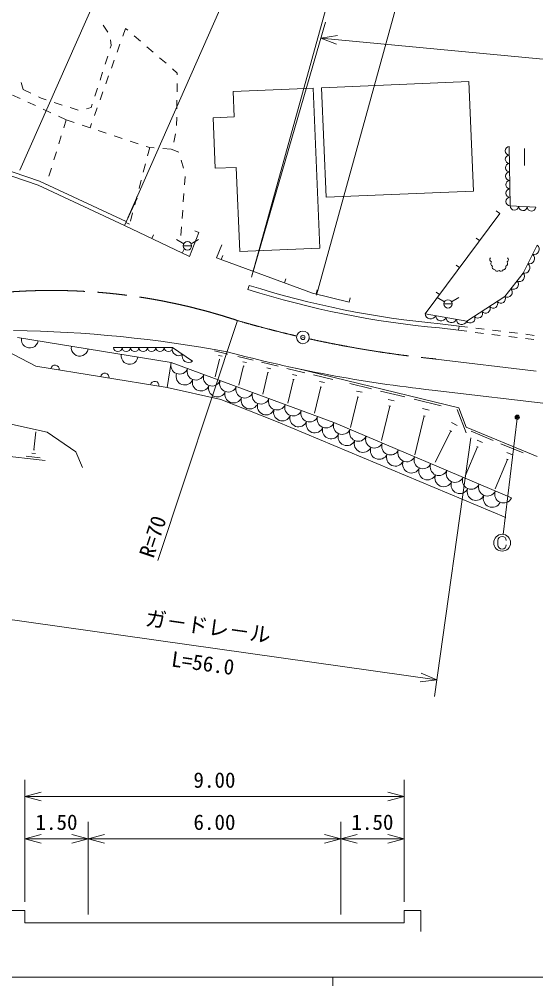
# Model space of a CAD drawing. Units: millimetres, scale not verified, with parts at other scales. Extents: x 40000 to 680000, y 20000 to 380000.
# Drawn here: x 130808 to 192094, y 204000 to 318687 of the extents above; entities that cross this region are included whole.
import ezdxf
from ezdxf.enums import TextEntityAlignment as Align

# ---------------------------------------------------------------- set-up
doc = ezdxf.new("R2010")
doc.units = ezdxf.units.MM
doc.header["$LTSCALE"] = 1000
doc.header["$PDMODE"] = 32
doc.header["$PDSIZE"] = 500
doc.linetypes.add('CHAIN', pattern=[18.5, 12, -1.5, 3.5, -1.5])
for name, color, linetype, lineweight in [('M-BGD', 7, 'Continuous', 13), ('M-BMK', 2, 'CHAIN', 13), ('M-BMK-SRVR', 3, 'Continuous', 13), ('M-STR-HTXT', 7, 'Continuous', 13), ('M-STR-STRC', 7, 'Continuous', 13), ('M-TTL-BAND', 7, 'Continuous', 13)]:
    doc.layers.add(name, color=color, linetype=linetype, lineweight=lineweight)
doc.styles.add('@ＭＳ ゴシック', font='')
doc.styles.add('ＭＳ ゴシック', font='')
doc.styles.get('@ＭＳ ゴシック').set_extended_font_data('@MS Gothic')
doc.styles.get('ＭＳ ゴシック').set_extended_font_data('MS Gothic')

msp = doc.modelspace()

# ---------------------------------------------------------------- linework, layer by layer
at = {"layer": 'M-BGD'}
for p, q in [((141326, 317180), (140774, 318013)), ((143429, 317613), (143092, 316671)), ((143683, 317393), (143429, 317613)), ((145196, 316085), (144440, 316739)), ((141610, 315281), (141704, 315570)), ((141704, 315570), (141642, 316263)), ((142756, 315730), (142420, 314788)), ((146709, 314777), (145952, 315431)), ((140997, 313377), (141304, 314329)), ((142083, 313846), (141747, 312904)), ((148222, 313469), (147465, 314123)), ((140384, 311473), (140690, 312425)), ((141411, 311963), (141074, 311021)), ((149562, 312310), (148978, 312815)), ((149559, 312082), (149562, 312310)), ((131023, 311183), (131263, 310350)), ((149531, 310082), (149545, 311082)), ((166672, 310557), (184157, 311297)), ((184157, 311297), (184706, 298309)), ((130917, 309273), (130008, 309689)), ((131263, 310350), (132166, 309921)), ((139771, 309570), (140077, 310522)), ((140738, 310079), (140401, 309137)), ((156182, 310113), (165673, 310515)), ((156182, 310113), (156308, 307116)), ((165673, 310515), (166476, 291532)), ((166672, 310557), (167222, 297569)), ((132736, 308441), (131827, 308857)), ((133070, 309492), (133415, 309327)), ((133415, 309327), (134002, 309136)), ((134953, 308827), (135904, 308517)), ((139340, 308234), (139464, 308618)), ((149503, 308082), (149517, 309082)), ((134554, 307608), (133645, 308024)), ((136855, 308207), (137806, 307898)), ((138766, 308072), (139340, 308234)), ((140065, 308196), (139729, 307254)), ((136373, 306776), (135464, 307192)), ((136373, 306776), (136080, 305820)), ((136373, 306776), (137321, 306458)), ((139392, 306312), (139218, 305823)), ((149475, 306082), (149489, 307082)), ((153811, 307010), (156308, 307116)), ((153811, 307010), (154064, 301015)), ((138270, 306141), (139218, 305823)), ((140166, 305506), (141114, 305188)), ((149138, 304116), (149341, 305095)), ((135787, 304864), (135495, 303908)), ((142062, 304871), (143011, 304553)), ((143959, 304236), (144907, 303918)), ((135202, 302951), (134909, 301995)), ((145855, 303600), (146288, 303456)), ((146288, 303456), (146033, 302489)), ((146288, 303456), (146831, 303418)), ((147828, 303349), (148826, 303281)), ((148826, 303281), (149755, 302910)), ((188967, 303581), (189076, 296562)), ((190754, 303342), (190754, 301342)), ((150035, 301975), (150275, 301004)), ((133027, 298996), (128276, 300627)), ((133215, 299460), (128399, 301113)), ((134616, 301039), (134323, 300083)), ((145779, 301522), (145524, 300554)), ((154064, 301015), (156562, 301121)), ((156562, 301121), (156985, 291130)), ((143490, 294677), (133215, 299460)), ((145270, 299587), (145016, 298620)), ((150481, 300030), (150410, 299033)), ((143278, 294224), (133027, 298996)), ((134030, 299127), (134018, 299086)), ((167222, 297569), (184706, 298309)), ((143278, 294224), (144796, 297468)), ((144761, 297653), (144507, 296686)), ((150339, 298035), (150269, 297038)), ((150198, 296040), (150128, 295043)), ((187824, 295647), (187422, 295945)), ((189076, 296562), (192094, 296403)), ((144252, 295719), (143998, 294752)), ((187824, 295647), (178994, 283754)), ((151001, 290541), (143278, 294224)), ((143443, 294576), (143896, 294364)), ((150057, 294045), (149987, 293048)), ((146537, 292669), (146753, 293121)), ((150324, 292055), (149458, 292555)), ((152110, 293388), (151001, 290541)), ((151190, 292055), (152056, 292555)), ((152110, 293388), (151644, 293569)), ((185439, 292436), (185038, 292734)), ((150148, 290948), (150363, 291399)), ((150257, 291805), (151257, 291805)), ((154209, 290396), (154836, 291940)), ((156985, 291130), (166476, 291532)), ((190603, 288577), (192269, 291885)), ((165596, 286199), (154209, 290396)), ((154778, 290187), (154951, 290656)), ((158531, 288803), (158704, 289272)), ((183055, 289224), (182654, 289522)), ((162284, 287419), (162457, 287889)), ((188437, 285783), (190603, 288577)), ((158100, 287114), (157949, 286637)), ((169938, 285137), (165596, 286199)), ((166053, 286087), (166172, 286573)), ((169938, 285137), (170057, 285623)), ((180671, 286012), (180269, 286310)), ((181254, 285156), (180388, 285656)), ((182120, 285156), (182986, 285656)), ((183905, 282863), (188437, 285783)), ((181187, 284906), (182187, 284906)), ((178994, 283754), (183905, 282863)), ((156717, 282933), (147250, 254466)), ((180744, 282557), (182998, 282279)), ((182998, 282279), (182937, 281783)), ((182998, 282279), (183991, 282157)), ((180691, 282059), (182937, 281783)), ((182937, 281783), (183929, 281661)), ((184922, 281539), (185914, 281416)), ((184983, 282035), (185976, 281913)), ((186907, 281294), (187899, 281172)), ((186968, 281791), (187961, 281668)), ((188892, 281050), (189885, 280928)), ((188953, 281546), (189946, 281424)), ((190938, 281302), (191931, 281180)), ((132779, 277525), (126383, 280859)), ((130588, 280922), (148847, 277941)), ((190877, 280806), (191870, 280683)), ((142004, 279746), (149006, 279746)), ((149006, 279746), (151356, 278115)), ((153955, 279341), (155570, 278951)), ((154463, 278791), (154867, 278693)), ((148847, 277941), (148363, 274980)), ((148847, 277941), (168146, 270838)), ((154567, 278338), (154064, 276261)), ((154516, 278351), (154617, 278326)), ((156756, 278663), (158546, 278230)), ((157435, 277552), (156878, 275250)), ((157319, 278054), (157767, 277945)), ((157379, 277566), (157491, 277539)), ((159570, 277983), (161522, 277510)), ((148363, 274980), (132779, 277525)), ((160310, 276770), (159691, 274215)), ((160184, 277317), (160672, 277199)), ((160249, 276785), (160371, 276756)), ((162551, 277261), (164676, 276747)), ((163219, 276537), (163750, 276409)), ((182985, 272574), (163637, 277277)), ((165709, 276497), (168017, 275939)), ((163356, 275942), (162673, 273118)), ((163290, 275958), (163422, 275926)), ((166435, 275711), (167012, 275571)), ((170027, 275452), (172603, 274829)), ((154731, 273584), (148363, 274980)), ((166584, 275064), (165831, 271955)), ((166511, 275082), (166656, 275047)), ((170837, 274575), (171481, 274419)), ((173682, 274568), (176561, 273871)), ((179800, 274687), (258252, 265395)), ((161333, 270965), (154731, 273584)), ((171004, 273853), (170135, 270261)), ((170923, 273872), (171084, 273833)), ((174588, 273587), (175308, 273413)), ((177653, 273607), (180862, 272831)), ((174773, 272780), (173788, 268708)), ((174683, 272802), (174863, 272758)), ((178662, 272514), (179465, 272320)), ((182785, 272399), (183863, 269596)), ((183859, 270301), (182985, 272574)), ((128943, 270856), (134103, 269689)), ((188558, 259563), (161333, 270965)), ((168146, 270838), (189211, 261882)), ((178869, 271614), (177758, 267020)), ((178769, 271639), (178970, 271590)), ((182112, 270829), (182783, 270492)), ((132549, 267598), (132784, 269715)), ((134103, 269689), (137531, 267353)), ((182026, 269822), (180163, 266120)), ((181921, 269875), (182131, 269769)), ((192279, 266804), (183859, 270301)), ((184422, 269797), (187036, 268711)), ((185131, 268736), (185785, 268465)), ((133894, 266343), (124182, 267422)), ((132602, 267592), (132496, 267603)), ((137531, 267353), (138322, 265508)), ((185186, 267947), (183745, 264478)), ((185105, 267981), (185268, 267913)), ((187965, 268325), (190593, 267234)), ((188678, 267259), (189335, 266986)), ((133299, 266660), (131612, 266848)), ((132713, 267152), (132291, 267199)), ((188733, 266465), (187283, 262974)), ((188651, 266499), (188815, 266431))]:
    msp.add_line(p, q, dxfattribs=at)
for centre in [(150757, 291805), (181687, 284906)]:
    msp.add_circle(centre, 500, dxfattribs=at)
for centre, radius, start, end in [((188976, 303080), 501, 91.05025, 270.72622), ((188992, 302077), 501, 91.05025, 270.72622), ((189007, 301074), 501, 91.05025, 270.72622), ((189023, 300072), 501, 91.05025, 270.72622), ((189038, 299069), 501, 91.05025, 270.72622), ((189054, 298066), 501, 91.05025, 270.72622), ((189069, 297064), 501, 91.05025, 270.72622), ((189579, 296539), 504, 177.40585, 356.55487), ((190585, 296486), 504, 177.40585, 356.55487), ((191591, 296433), 504, 177.40585, 356.55487), ((191887, 291386), 628, 254.02089, 52.52667), ((186947, 290169), 300, 131.69646, 250.31174), ((188562, 290157), 300, 295.5816, 51.83622), ((191331, 290284), 628, 254.02089, 52.52667), ((187060, 289676), 300, 135.42173, 248.97879), ((187233, 289291), 300, 159.44719, 269.02338), ((188272, 289268), 300, 265.11616, 25.19228), ((188468, 289687), 300, 284.47614, 41.84201), ((190776, 289181), 628, 254.02089, 52.52667), ((187514, 289081), 300, 197.56364, 321.14954), ((187972, 289092), 300, 221.4806, 335.92433), ((190172, 288166), 596, 240.84254, 43.60609), ((190307, 388606), 106480, 252.39405, 264.8472), ((189450, 287235), 596, 240.84254, 43.60609), ((190307, 388606), 106980, 252.39405, 264.84283), ((187963, 285524), 541, 216.93963, 28.62903), ((188728, 286303), 596, 240.84254, 43.60609), ((186150, 284356), 541, 216.93963, 28.62903), ((187056, 284940), 541, 216.93963, 28.62903), ((179630, 283765), 636, 180.93937, 338.48785), ((180858, 283542), 636, 180.93937, 338.48785), ((182085, 283319), 636, 180.93937, 338.48785), ((184337, 283188), 541, 216.93963, 28.62903), ((185243, 283772), 541, 216.93963, 28.62903), ((183313, 283096), 636, 180.93937, 338.48785), ((128136, 132896), 148866, 79.41383, 89.23308), ((132053, 280683), 1000, 170.7274, 350.7274), ((137975, 279716), 1000, 170.7274, 350.7274), ((142504, 279746), 500, 180.01743, 359.98257), ((143897, 278749), 1000, 170.7274, 350.7274), ((143504, 279746), 500, 180.01743, 359.98257), ((144504, 279746), 500, 180.01743, 359.98257), ((145505, 279746), 500, 180.01743, 359.98257), ((146505, 279746), 500, 180.01743, 359.98257), ((147505, 279746), 500, 180.01743, 359.98257), ((148506, 279746), 500, 180.01743, 359.98257), ((149716, 279515), 747, 161.98459, 308.50359), ((150891, 278699), 747, 161.98459, 308.50359), ((197440, 436502), 162774, 255.06319, 263.77857), ((135040, 277156), 500, 350.7274, 170.7274), ((149821, 277613), 1029, 161.36891, 338.22097), ((140961, 276189), 500, 350.7274, 170.7274), ((150441, 276319), 1029, 161.36891, 338.22097), ((151751, 276902), 1029, 161.36891, 338.22097), ((153681, 276192), 1029, 161.36891, 338.22097), ((146883, 275222), 500, 350.7274, 170.7274), ((152371, 275608), 1029, 161.36891, 338.22097), ((155611, 275482), 1029, 161.36891, 338.22097), ((154301, 274898), 1029, 161.36891, 338.22097), ((156231, 274188), 1029, 161.36891, 338.22097), ((157541, 274771), 1029, 161.36891, 338.22097), ((159471, 274061), 1029, 161.36891, 338.22097), ((158161, 273478), 1029, 161.36891, 338.22097), ((160091, 272767), 1029, 161.36891, 338.22097), ((161401, 273351), 1029, 161.36891, 338.22097), ((163331, 272641), 1029, 161.36891, 338.22097), ((162021, 272057), 1029, 161.36891, 338.22097), ((165261, 271930), 1029, 161.36891, 338.22097), ((163951, 271347), 1029, 161.36891, 338.22097), ((165881, 270636), 1029, 161.36891, 338.22097), ((167191, 271220), 1029, 161.36891, 338.22097), ((169120, 270469), 1041, 159.1915, 334.73999), ((167811, 269926), 1029, 161.36891, 326.35597), ((171035, 269654), 1041, 159.1915, 334.73999), ((169686, 269140), 1041, 159.1915, 334.73999), ((171600, 268326), 1041, 159.1915, 334.73999), ((172950, 268840), 1041, 159.1915, 334.73999), ((174865, 268026), 1041, 159.1915, 334.73999), ((173515, 267512), 1041, 159.1915, 334.73999), ((176779, 267212), 1041, 159.1915, 334.73999), ((175430, 266698), 1041, 159.1915, 334.73999), ((177345, 265884), 1041, 159.1915, 334.73999), ((178694, 266397), 1041, 159.1915, 334.73999), ((179260, 265069), 1041, 159.1915, 334.73999), ((180609, 265583), 1041, 159.1915, 334.73999), ((182524, 264769), 1041, 159.1915, 334.73999), ((181175, 264255), 1041, 159.1915, 334.73999), ((183090, 263441), 1041, 159.1915, 334.73999), ((184439, 263955), 1041, 159.1915, 334.73999), ((185005, 262627), 1041, 159.1915, 334.73999), ((186354, 263141), 1041, 159.1915, 334.73999), ((188269, 262326), 1041, 159.1915, 334.73999), ((186920, 261813), 1041, 159.1915, 334.73999)]:
    msp.add_arc(centre, radius, start, end, dxfattribs=at)
at = {"layer": 'M-BMK'}
msp.add_line((180246, 278373), (258676, 268902), dxfattribs=at)
for centre, radius, start, end in [((134627, 216510), 70000, 71.60471, 105.16334), ((193323, 408840), 131120, 253.78891, 256.95705), ((193323, 408840), 131120, 257.61251, 264.27615)]:
    msp.add_arc(centre, radius, start, end, dxfattribs=at)
at = {"layer": 'M-BMK-SRVR'}
msp.add_circle((164462, 280935), 750, dxfattribs=at)
msp.add_point((164462, 280935), dxfattribs=at)
at = {"layer": 'M-STR-HTXT'}
for p, q in [((158378, 288075), (167144, 318367)), ((168560, 316779), (166588, 316446)), ((325012, 301481), (166588, 316446)), ((166588, 316446), (168462, 315749)), ((131470, 213940), (131470, 228440)), ((176470, 213940), (176470, 228440)), ((133402, 226958), (131470, 226440)), ((131470, 226440), (176470, 226440)), ((131470, 226440), (133402, 225922)), ((176470, 226440), (174538, 226958)), ((174538, 225922), (176470, 226440)), ((138970, 212440), (138970, 223440)), ((168970, 212440), (168970, 223440)), ((133402, 221958), (131470, 221440)), ((131470, 221440), (138970, 221440)), ((131470, 221440), (133402, 220922)), ((138970, 221440), (137038, 221958)), ((137038, 220922), (138970, 221440)), ((140902, 221958), (138970, 221440)), ((138970, 221440), (168970, 221440)), ((138970, 221440), (140902, 220922)), ((168970, 221440), (167038, 221958)), ((167038, 220922), (168970, 221440)), ((170902, 221958), (168970, 221440)), ((168970, 221440), (176470, 221440)), ((168970, 221440), (170902, 220922)), ((176470, 221440), (174538, 221958)), ((174538, 220922), (176470, 221440)), ((129470, 212940), (131470, 212940)), ((131470, 211440), (131470, 212940)), ((176470, 211440), (176470, 212940)), ((176470, 212940), (178470, 212940)), ((178470, 212940), (178470, 210440)), ((131470, 211440), (138970, 211440)), ((138970, 211440), (168970, 211440)), ((168970, 211440), (176470, 211440))]:
    msp.add_line(p, q, dxfattribs=at)
at = {"layer": 'M-STR-STRC'}
for p, q in [((130872, 300789), (143383, 329152)), ((158367, 288078), (168758, 325668)), ((143682, 295139), (156193, 323502)), ((166077, 285946), (176469, 323536)), ((189890, 271312), (188229, 257562)), ((184408, 269025), (180084, 238328)), ((187609, 256819), (187609, 256319)), ((125382, 248053), (180363, 240309)), ((180363, 240309), (178522, 241091)), ((178378, 240066), (180363, 240309))]:
    msp.add_line(p, q, dxfattribs=at)
for centre, radius in [((189908, 271461), 150), ((189908, 271461), 120), ((189908, 271461), 90), ((189908, 271461), 60), ((189908, 271461), 30), ((188109, 256569), 1000)]:
    msp.add_circle(centre, radius, dxfattribs=at)
for centre, start, end in [((188109, 256819), 0, 180), ((188109, 256319), 180, 0)]:
    msp.add_arc(centre, 500, start, end, dxfattribs=at)
msp.add_point((189908, 271461), dxfattribs=at)
at = {"layer": 'M-TTL-BAND'}
for p, q in [((40000, 205000), (579000, 205000)), ((168000, 205000), (168000, 204000))]:
    msp.add_line(p, q, dxfattribs=at)

# ---------------------------------------------------------------- texts
at = {"layer": 'M-BGD', "style": 'ＭＳ ゴシック'}
msp.add_text('R=70', height=1833, rotation=71.605, dxfattribs=at).set_placement((147250, 254466), align=Align.BOTTOM_LEFT)
at = {"layer": 'M-STR-HTXT', "style": 'ＭＳ ゴシック'}
for s, p in [('9.00', (153970, 226940)), ('1.50', (135220, 221940)), ('6.00', (153970, 221940)), ('1.50', (172720, 221940))]:
    msp.add_text(s, height=1833, dxfattribs=at).set_placement(p, align=Align.BOTTOM_CENTER)
at = {"layer": 'M-STR-STRC', "style": 'ＭＳ ゴシック'}
msp.add_text('ガ－ドレ－ル', height=1833, rotation=351.982, dxfattribs=at).set_placement((153012, 245171), align=Align.BOTTOM_CENTER)
at = {"layer": 'M-STR-STRC', "style": '@ＭＳ ゴシック'}
msp.add_text('L=56.0', height=1833, rotation=351.982, dxfattribs=at).set_placement((152733, 243191), align=Align.TOP_CENTER)

doc.saveas('drawing.dxf')
